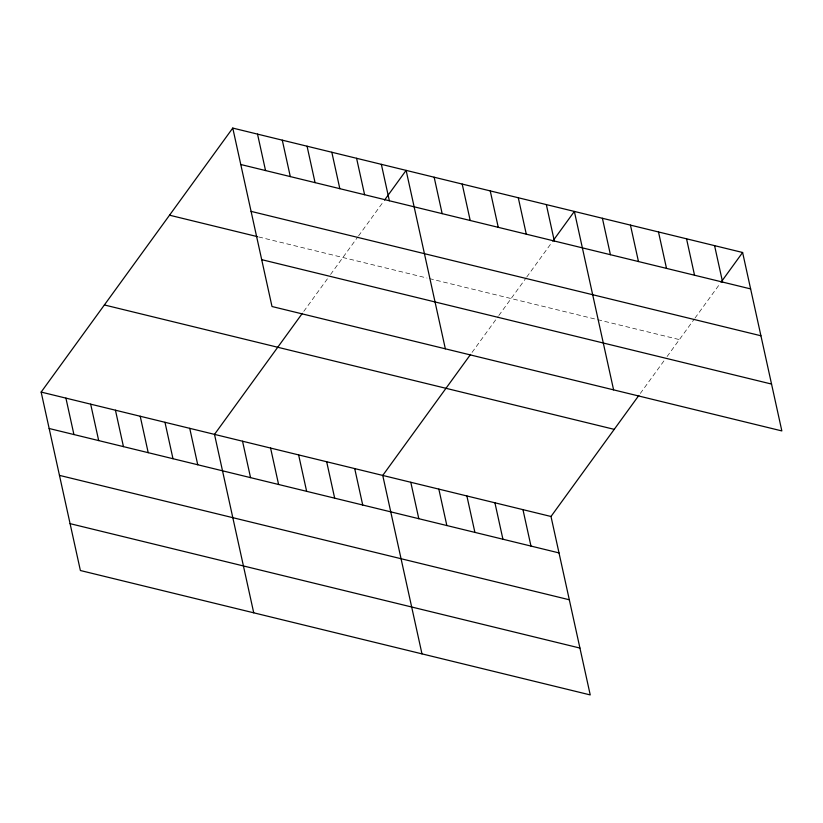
<?xml version="1.0" encoding="UTF-8"?>
<svg xmlns="http://www.w3.org/2000/svg" width="823" height="823" viewBox="0 0 823 823"><rect width="100%" height="100%" fill="white"/><g stroke="black" fill="none" stroke-linecap="round" stroke-linejoin="round"><path stroke-width="0.62" stroke-dasharray="4.12 3.09" d="M303.79 311.351L328.408 277.444M330.579 274.45L357.758 236.993M358.509 235.975L383.796 201.121M472.042 352.409L498.1 316.505M498.831 315.507L526.01 278.051M526.751 277.022L552.048 242.178M640.294 393.456L664.182 360.546M667.083 356.554L694.262 319.108M695.003 318.079L720.3 283.235M258.679 236.952L427.003 278.02M429.441 278.616L595.255 319.077M597.693 319.674L679.386 339.601"/><path stroke-width="1.23" d="M638.843 395.452L550.999 516.484L590.235 694.921L80.387 570.514L41.15 392.077L232.765 128.079L742.613 252.486L781.85 430.923L272.001 306.516L232.765 128.079M302.35 313.347L214.505 434.379L253.731 612.816M384.536 200.102L406.12 170.371L445.346 348.818M470.591 354.394L382.746 475.427L421.983 653.874M552.789 241.149L574.361 211.429L613.598 389.865M721.041 282.207L742.613 252.486M240.779 164.507L750.627 288.914M251.077 211.377L760.936 335.774M169.528 215.194L257.445 236.654M261.693 259.656L771.542 384.063M104.387 304.963L614.236 429.359M41.15 392.077L550.999 516.484M49.164 428.505L559.012 552.912M59.462 475.375L569.321 599.772M70.078 523.654L579.927 648.061M714.58 245.645L722.584 282.073M686.536 238.793L694.54 275.232M658.493 231.952L666.507 268.391M630.449 225.111L638.463 261.549M602.405 218.27L610.419 254.708M546.328 204.588L554.332 241.016M518.284 197.746L526.288 234.174M490.241 190.905L498.254 227.333M462.197 184.064L470.211 220.492M522.965 509.643L530.969 546.071M434.153 177.223L442.167 213.651M494.921 502.802L502.925 539.23M466.878 495.95L474.892 532.388M381.347 164.333L389.361 200.761M438.834 489.109L446.848 525.547M356.585 158.294L364.599 194.722M410.79 482.268L418.804 518.706M331.823 152.245L339.827 188.683M307.061 146.206L315.065 182.634M354.713 468.585L362.717 505.013M282.289 140.167L290.303 176.595M257.527 134.118L265.541 170.556M326.669 461.744L334.673 498.172M298.626 454.903L306.64 491.331M270.582 448.062L278.596 484.49M242.538 441.221L250.552 477.649M189.732 428.33L197.746 464.769M164.97 422.292L172.984 458.72M140.208 416.243L148.212 452.681M115.446 410.204L123.45 446.632M90.674 404.165L98.688 440.593M65.912 398.116L73.926 434.554"/></g></svg>
